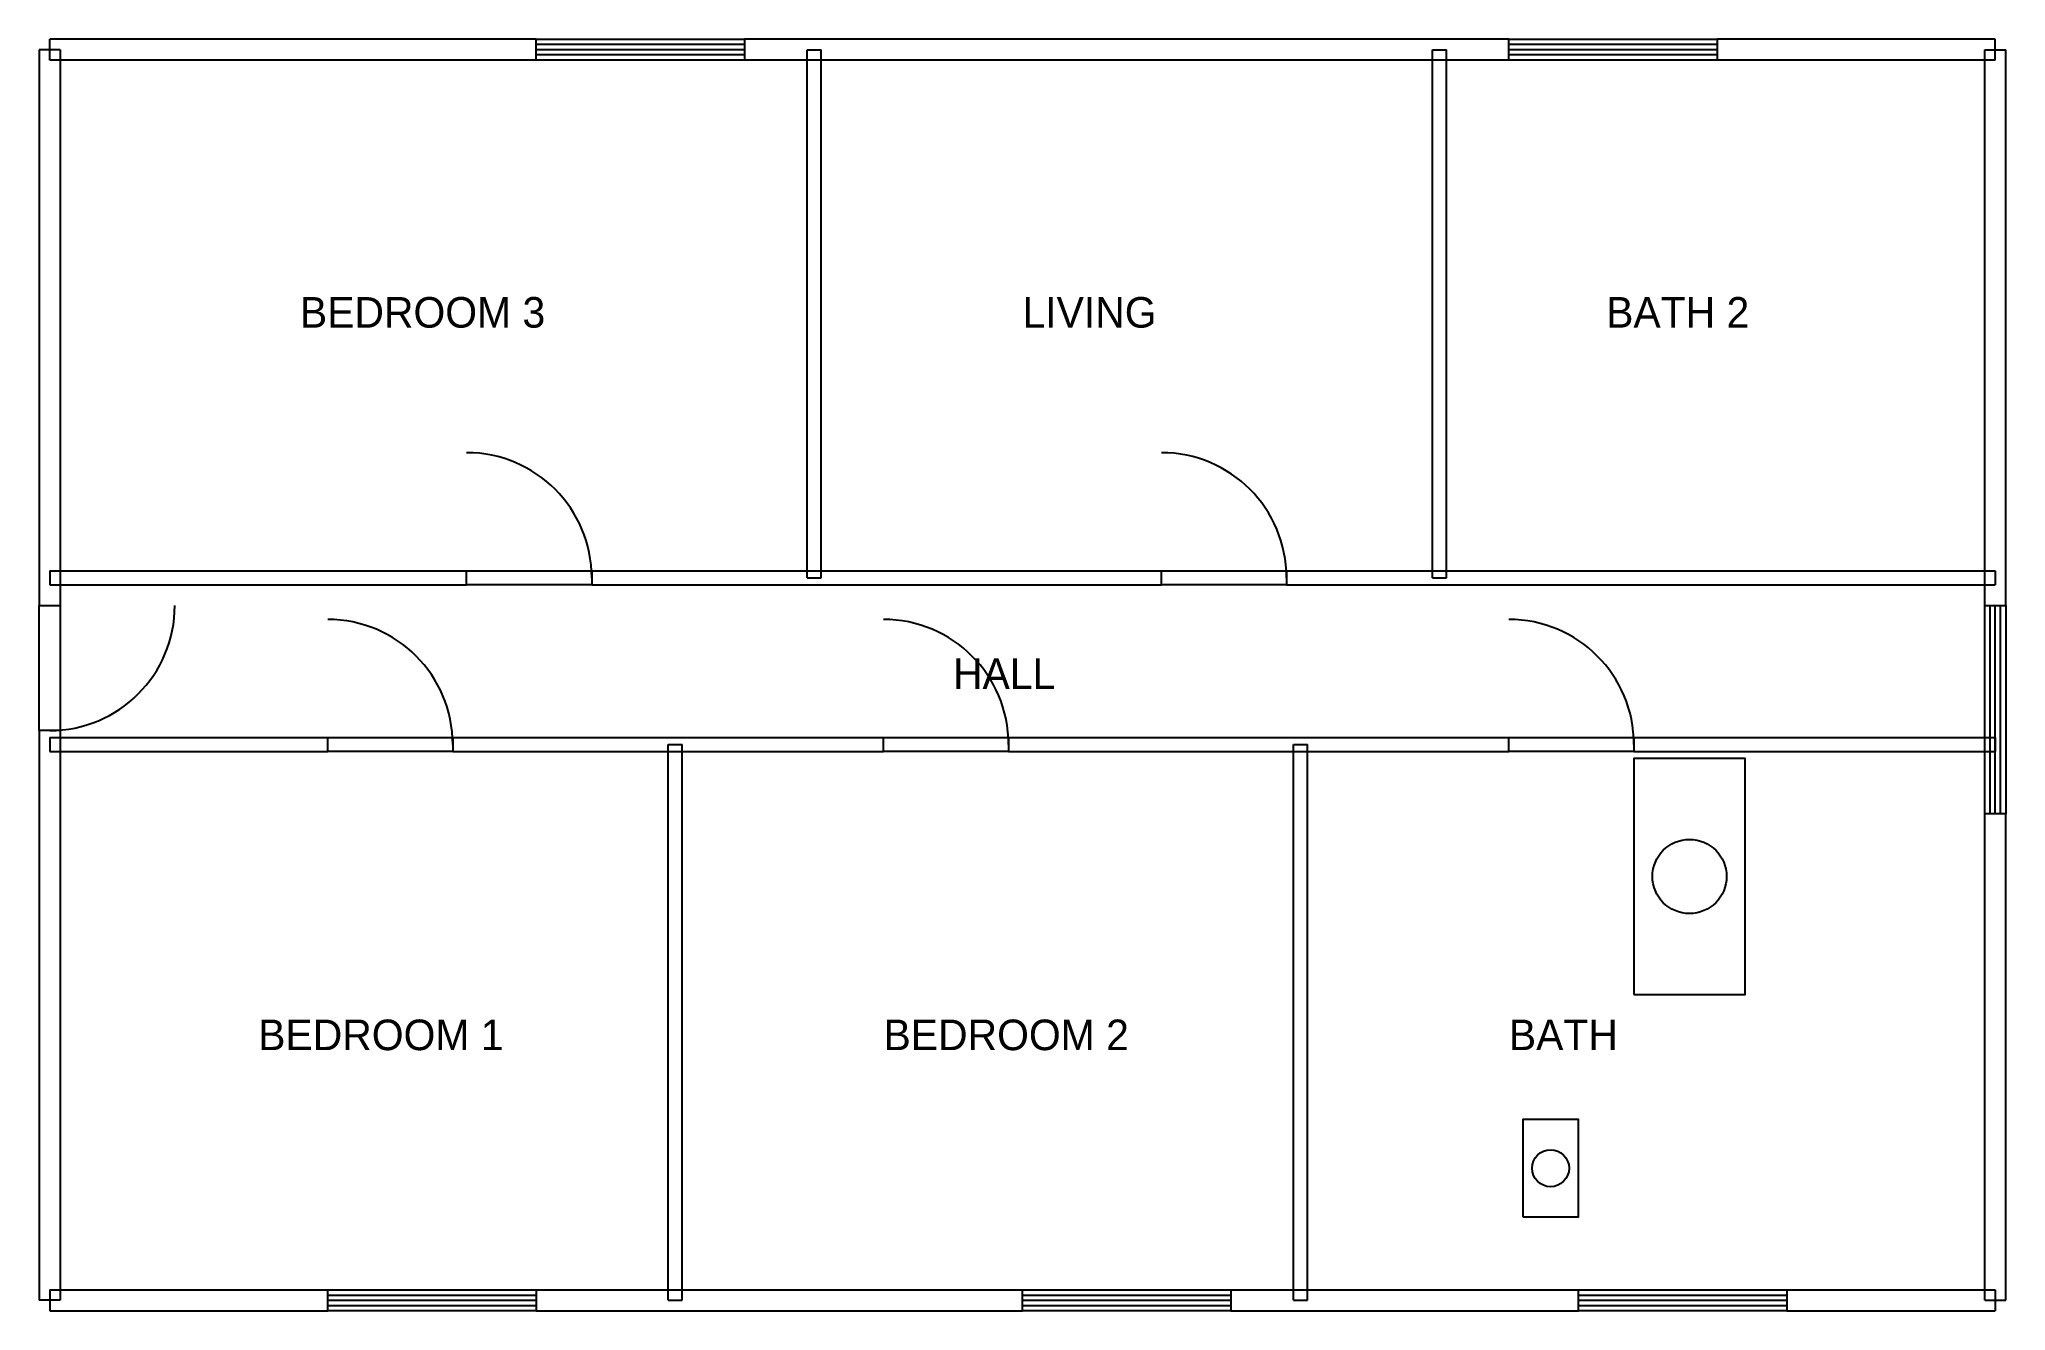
# Model space of a CAD drawing. Header units: metres. Extents: x -0.1 to 14.1, y -0.1 to 9.1.
import ezdxf

# ---------------------------------------------------------------- set-up
doc = ezdxf.new("R2010")
doc.units = ezdxf.units.M
for name, color, linetype in [('A-ANNO-TEXT', 2, 'Continuous'), ('A-DOOR', 3, 'Continuous'), ('A-FLOR-PFIX', 5, 'Continuous'), ('A-GLAZ', 4, 'Continuous'), ('A-WALL', 7, 'Continuous')]:
    doc.layers.add(name, color=color, linetype=linetype)

# ---------------------------------------------------------------- blocks, each defined once
blk = doc.blocks.new('P-WC')
at = {"layer": 'A-FLOR-PFIX'}
blk.add_lwpolyline([(0, 0), (0.4, 0), (0.4, 0.7), (0, 0.7)], close=True, dxfattribs=at)
blk.add_circle((0.2, 0.35), 0.133, dxfattribs=at)
blk = doc.blocks.new('P-BATH')
at = {"layer": 'A-FLOR-PFIX'}
blk.add_lwpolyline([(0, 0), (0.8, 0), (0.8, 1.7), (0, 1.7)], close=True, dxfattribs=at)
blk.add_circle((0.4, 0.85), 0.267, dxfattribs=at)

msp = doc.modelspace()

# ---------------------------------------------------------------- linework, layer by layer
at = {"layer": 'A-DOOR'}
for points in [[(3, 5.25), (3.9, 5.25), (3.9, 5.15), (3, 5.15)], [(8, 5.25), (8.9, 5.25), (8.9, 5.15), (8, 5.15)], [(0.075, 5), (0.075, 4.1), (-0.075, 4.1), (-0.075, 5)], [(2, 4.05), (2.9, 4.05), (2.9, 3.95), (2, 3.95)], [(6, 4.05), (6.9, 4.05), (6.9, 3.95), (6, 3.95)], [(10.5, 4.05), (11.4, 4.05), (11.4, 3.95), (10.5, 3.95)]]:
    msp.add_lwpolyline(points, close=True, dxfattribs=at)
for centre, start, end in [((3, 5.2), 0, 90), ((8, 5.2), 0, 90), ((0, 5), -90, 0), ((2, 4), 0, 90), ((6, 4), 0, 90), ((10.5, 4), 0, 90)]:
    msp.add_arc(centre, 0.9, start, end, dxfattribs=at)
at = {"layer": 'A-GLAZ'}
for p, q in [((5, 9.0375), (3.5, 9.0375)), ((5, 9), (3.5, 9)), ((5, 8.9625), (3.5, 8.9625)), ((12, 9.0375), (10.5, 9.0375)), ((12, 9), (10.5, 9)), ((12, 8.9625), (10.5, 8.9625)), ((13.9625, 3.5), (13.9625, 5)), ((14, 3.5), (14, 5)), ((14.0375, 3.5), (14.0375, 5)), ((2, 0.0375), (3.5, 0.0375)), ((2, 0), (3.5, 0)), ((7, 0.0375), (8.5, 0.0375)), ((7, 0), (8.5, 0)), ((11, 0.0375), (12.5, 0.0375)), ((11, 0), (12.5, 0)), ((2, -0.0375), (3.5, -0.0375)), ((7, -0.0375), (8.5, -0.0375)), ((11, -0.0375), (12.5, -0.0375))]:
    msp.add_line(p, q, dxfattribs=at)
for points in [[(5, 8.925), (3.5, 8.925), (3.5, 9.075), (5, 9.075)], [(12, 8.925), (10.5, 8.925), (10.5, 9.075), (12, 9.075)], [(13.925, 3.5), (13.925, 5), (14.075, 5), (14.075, 3.5)], [(2, 0.075), (3.5, 0.075), (3.5, -0.075), (2, -0.075)], [(7, 0.075), (8.5, 0.075), (8.5, -0.075), (7, -0.075)], [(11, 0.075), (12.5, 0.075), (12.5, -0.075), (11, -0.075)]]:
    msp.add_lwpolyline(points, close=True, dxfattribs=at)
at = {"layer": 'A-WALL'}
for p, q in [((3.5, 9.075), (0, 9.075)), ((0, 8.925), (0, 9.075)), ((10.5, 9.075), (5, 9.075)), ((14, 9.075), (12, 9.075)), ((14, 8.925), (14, 9.075)), ((-0.075, 9), (-0.075, 5)), ((0.075, 9), (-0.075, 9)), ((3.5, 8.925), (0, 8.925)), ((0.075, 9), (0.075, 5)), ((10.5, 8.925), (5, 8.925)), ((5.45, 5.2), (5.45, 9)), ((5.45, 9), (5.55, 9)), ((5.55, 5.2), (5.55, 9)), ((9.95, 5.2), (9.95, 9)), ((9.95, 9), (10.05, 9)), ((10.05, 5.2), (10.05, 9)), ((14, 8.925), (12, 8.925)), ((13.925, 5), (13.925, 9)), ((13.925, 9), (14.075, 9)), ((14.075, 5), (14.075, 9)), ((0, 5.25), (3, 5.25)), ((0, 5.25), (0, 5.15)), ((3.9, 5.25), (8, 5.25)), ((8.9, 5.25), (14, 5.25)), ((14, 5.25), (14, 5.15)), ((0, 5.15), (3, 5.15)), ((3.9, 5.15), (8, 5.15)), ((5.45, 5.2), (5.55, 5.2)), ((8.9, 5.15), (14, 5.15)), ((9.95, 5.2), (10.05, 5.2)), ((-0.075, 4.1), (-0.075, 0)), ((0, 4.05), (2, 4.05)), ((0, 4.05), (0, 3.95)), ((0.075, 4.1), (0.075, 0)), ((2.9, 4.05), (6, 4.05)), ((4.45, 0), (4.45, 4)), ((4.45, 4), (4.55, 4)), ((4.55, 0), (4.55, 4)), ((6.9, 4.05), (10.5, 4.05)), ((8.95, 0), (8.95, 4)), ((8.95, 4), (9.05, 4)), ((9.05, 0), (9.05, 4)), ((11.4, 4.05), (14, 4.05)), ((14, 4.05), (14, 3.95)), ((0, 3.95), (2, 3.95)), ((2.9, 3.95), (6, 3.95)), ((6.9, 3.95), (10.5, 3.95)), ((11.4, 3.95), (14, 3.95)), ((13.925, 0), (13.925, 3.5)), ((14.075, 0), (14.075, 3.5)), ((0.075, 0), (-0.075, 0)), ((0, 0.075), (2, 0.075)), ((0, 0.075), (0, -0.075)), ((3.5, 0.075), (7, 0.075)), ((4.45, 0), (4.55, 0)), ((8.5, 0.075), (11, 0.075)), ((8.95, 0), (9.05, 0)), ((12.5, 0.075), (14, 0.075)), ((13.925, 0), (14.075, 0)), ((14, 0.075), (14, -0.075)), ((0, -0.075), (2, -0.075)), ((3.5, -0.075), (7, -0.075)), ((8.5, -0.075), (11, -0.075)), ((12.5, -0.075), (14, -0.075))]:
    msp.add_line(p, q, dxfattribs=at)

# ---------------------------------------------------------------- block references
at = {"layer": 'A-FLOR-PFIX'}
for name, p in [('P-BATH', (11.4, 2.2)), ('P-WC', (10.6, 0.6))]:
    msp.add_blockref(name, p, dxfattribs=at)

# ---------------------------------------------------------------- texts
at = {"layer": 'A-ANNO-TEXT'}
for s, p in [('BEDROOM 3', (1.8, 7)), ('LIVING', (7, 7)), ('BATH 2', (11.2, 7)), ('HALL', (6.5, 4.4)), ('BEDROOM 1', (1.5, 1.8)), ('BEDROOM 2', (6, 1.8)), ('BATH', (10.5, 1.8))]:
    msp.add_text(s, height=0.22, dxfattribs=at).set_placement(p)

doc.saveas('drawing.dxf')
